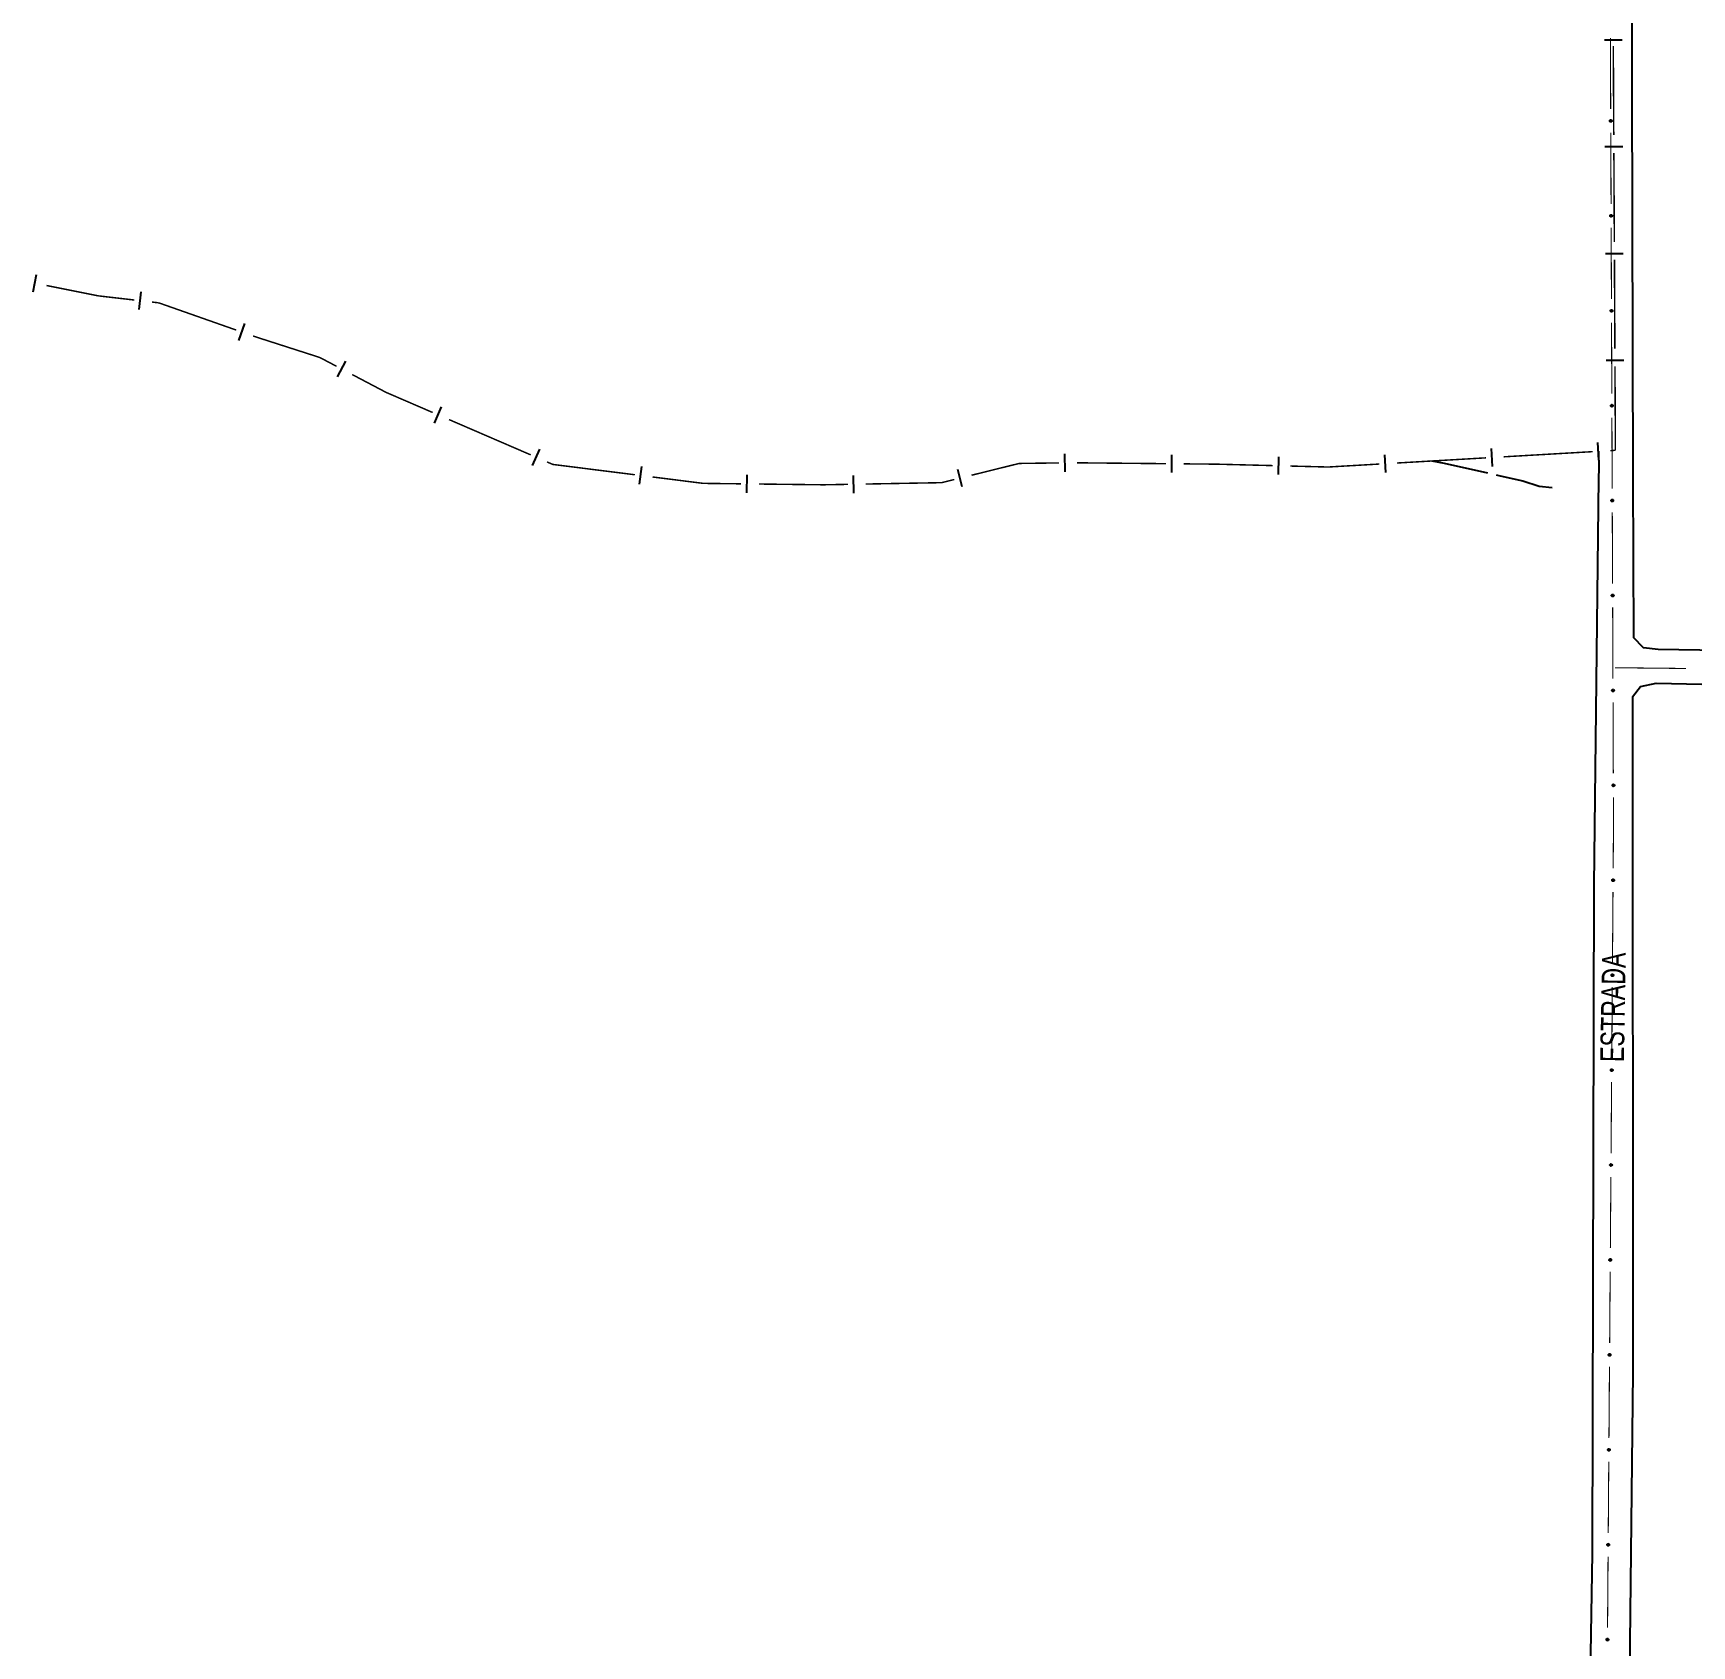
# Model space of a CAD drawing. Extents: x 210853 to 212686, y 4878863 to 4882037.
# Drawn here: x 211741.8 to 212021.4, y 4880595.8 to 4880867.6 of the extents above; entities that cross this region are included whole.
import ezdxf

# ---------------------------------------------------------------- set-up
doc = ezdxf.new("R2010")
doc.units = 0
doc.header["$LTSCALE"] = 1.5
doc.header["$MEASUREMENT"] = 0
doc.linetypes.add('TRACO_13', pattern=[8, 5, -1, 1, -1])
for name, color, linetype in [('HD-CURSO-INTER', 170, 'CONTINUOUS'), ('LM-LIM-SETORES-BAIRROS', 250, 'CONTINUOUS'), ('SV-EIXO-ROD-ESTR', 7, 'CONTINUOUS'), ('SV-EIXO-RUA-PAV', 20, 'CONTINUOUS'), ('SV-EST-MUNIC-PAV', 20, 'CONTINUOUS'), ('SV-RUA-PAVIM', 7, 'CONTINUOUS'), ('SV-TXT-MUNIC-PAV', 7, 'CONTINUOUS')]:
    doc.layers.add(name, color=color, linetype=linetype)
doc.styles.add('ARIAL', font='ARIAL.SHX')

msp = doc.modelspace()

# ---------------------------------------------------------------- linework, layer by layer
at = {"layer": 'HD-CURSO-INTER', "linetype": 'TRACO_13'}
msp.add_polyline3d([(211977.551317, 4880795.524563, 9.27), (211979.6, 4880795.16, 9.27), (211989.07, 4880793.03, 9.29), (211992.86, 4880792.18, 9.29), (211995.65, 4880791.3, 9.29), (211997.82, 4880791.04, 9.29)], dxfattribs=at)
at = {"layer": 'LM-LIM-SETORES-BAIRROS'}
for points in [[(212009.628694, 4880866.468858), (212006.628746, 4880866.451215)], [(212009.725698, 4880848.468132), (212006.725739, 4880848.452466)], [(212009.819691, 4880830.468377), (212006.819732, 4880830.452711)], [(211741.794183, 4880824.024146), (211742.382531, 4880826.965888)], [(211759.65805, 4880821.05402), (211760.001923, 4880824.034246)], [(211776.471471, 4880815.843411), (211777.466341, 4880818.673646)], [(211793.106193, 4880809.6958), (211794.503433, 4880812.350555)], [(212009.913685, 4880812.468622), (212006.913726, 4880812.452957)], [(211809.454606, 4880801.923817), (211810.644465, 4880804.677766)], [(212005.723771, 4880795.658417), (212005.549811, 4880798.653369)], [(211825.978299, 4880794.78466), (211827.168159, 4880797.538609)], [(211915.741279, 4880793.712929), (211915.70074, 4880796.712655)], [(211933.70539, 4880793.562677), (211933.734802, 4880796.562532)], [(211951.678004, 4880793.222598), (211951.754657, 4880796.221619)], [(211969.784347, 4880793.570895), (211969.610386, 4880796.565847)], [(211987.754059, 4880794.614656), (211987.580099, 4880797.609608)], [(211844.017192, 4880791.591116), (211844.391826, 4880794.567632)], [(211862.103015, 4880790.164573), (211862.138517, 4880793.164363)], [(211880.146134, 4880790.104449), (211880.091925, 4880793.103959)], [(211898.383244, 4880791.186211), (211897.661925, 4880794.098203)]]:
    msp.add_lwpolyline(points, dxfattribs=at)
at = {"layer": 'LM-LIM-SETORES-BAIRROS', "const_width": 0.25}
for points in [[(212008.155525, 4880861.902293), (212008.134601, 4880865.460054)], [(212008.157834, 4880861.460121), (212008.155525, 4880861.902293)], [(212008.215275, 4880850.460271), (212008.157834, 4880861.460121)], [(212008.309268, 4880832.460517), (212008.23094, 4880847.460312)], [(212008.403262, 4880814.460762), (212008.324934, 4880829.460558)], [(211744.049518, 4880825.102784), (211751.894164, 4880823.533855)], [(211751.894164, 4880823.533855), (211752.769299, 4880823.358828)], [(211752.769299, 4880823.358828), (211758.836577, 4880822.658757)], [(211761.816804, 4880822.314885), (211762.810213, 4880822.20026)], [(211762.810213, 4880822.20026), (211762.959549, 4880822.18303)], [(211762.959549, 4880822.18303), (211776.025494, 4880817.590152)], [(211778.85573, 4880816.595281), (211779.126772, 4880816.500006)], [(211779.126772, 4880816.500006), (211789.325568, 4880813.221821)], [(211789.325568, 4880813.221821), (211790.100887, 4880812.972612)], [(211790.100887, 4880812.972612), (211792.919895, 4880811.488924)], [(211795.57465, 4880810.091684), (211800.884159, 4880807.297206)], [(212008.49276, 4880797.321778), (212008.418927, 4880811.460803)], [(211800.884159, 4880807.297206), (211801.270969, 4880807.093622)], [(211801.270969, 4880807.093622), (211809.131553, 4880803.697411)], [(211811.885501, 4880802.507552), (211825.655246, 4880796.558254)], [(211828.409195, 4880795.368395), (211829.327178, 4880794.971775)], [(211899.963913, 4880793.123086), (211907.729225, 4880795.046605)], [(211907.729225, 4880795.046605), (211907.977672, 4880795.108146)], [(211907.977672, 4880795.108146), (211914.721101, 4880795.199279)], [(211917.720865, 4880795.219466), (211932.720144, 4880795.072408)], [(211935.72, 4880795.042997), (211940.719759, 4880794.993977)], [(211940.719759, 4880794.993977), (211941.302794, 4880794.988271)], [(211941.302794, 4880794.988271), (211950.716657, 4880794.747659)], [(211960.063159, 4880794.508773), (211968.699049, 4880795.010384)], [(211971.694001, 4880795.184344), (211986.668762, 4880796.054145)], [(211989.663714, 4880796.228105), (212004.638474, 4880797.097906)], [(212007.633426, 4880797.271866), (212008.49276, 4880797.321778)], [(211829.327178, 4880794.971775), (211829.39214, 4880794.943708)], [(211829.39214, 4880794.943708), (211843.212337, 4880793.204252)], [(211846.188853, 4880792.829617), (211854.12623, 4880791.830593)], [(211894.911347, 4880791.871533), (211897.051921, 4880792.401767)], [(211953.715678, 4880794.671007), (211959.713719, 4880794.517701)], [(211959.713719, 4880794.517701), (211960.063159, 4880794.508773)], [(211854.12623, 4880791.830593), (211854.753376, 4880791.751659)], [(211854.753376, 4880791.751659), (211861.120836, 4880791.676302)], [(211864.120626, 4880791.6408), (211874.119926, 4880791.522461)], [(211874.119926, 4880791.522461), (211875.012173, 4880791.51191)], [(211875.012173, 4880791.51191), (211879.119193, 4880791.586134)], [(211882.118703, 4880791.640343), (211894.116744, 4880791.857178)], [(211894.116744, 4880791.857178), (211894.911347, 4880791.871533)]]:
    msp.add_lwpolyline(points, dxfattribs=at)
at = {"layer": 'SV-EIXO-ROD-ESTR', "const_width": 0.18}
for points in [[(212007.648576, 4880866.848134), (212007.695866, 4880854.848227)], [(212007.711629, 4880850.848258), (212007.75892, 4880838.848351)], [(212007.774683, 4880834.848382), (212007.821973, 4880822.848475)], [(212007.837737, 4880818.848506), (212007.885027, 4880806.8486)], [(212007.90079, 4880802.848631), (212007.948081, 4880790.848724)], [(212007.963844, 4880786.848755), (212008.011134, 4880774.848848)], [(212008.026898, 4880770.848879), (212008.074188, 4880758.848972)], [(212008.089951, 4880754.849003), (212008.137242, 4880742.849097)], [(212008.153005, 4880738.849128), (212008.168769, 4880734.849159)], [(212008.170543, 4880734.398918), (212008.114545, 4880726.84937)], [(212008.168769, 4880734.849159), (212008.170543, 4880734.398918)], [(212008.084876, 4880722.84948), (212007.99587, 4880710.84981)], [(212007.966201, 4880706.84992), (212007.877195, 4880694.85025)], [(212007.847526, 4880690.85036), (212007.75852, 4880678.85069)], [(212007.728851, 4880674.8508), (212007.639845, 4880662.85113)], [(212007.610176, 4880658.85124), (212007.521169, 4880646.85157)], [(212007.491501, 4880642.85168), (212007.402494, 4880630.852011)], [(212007.372826, 4880626.852121), (212007.283819, 4880614.852451)], [(212007.254151, 4880610.852561), (212007.165144, 4880598.852891)]]:
    msp.add_lwpolyline(points, dxfattribs=at)
at = {"layer": 'SV-EIXO-ROD-ESTR'}
for points in [[(212007.813261, 4880852.992356), (212007.848465, 4880852.958404), (212007.871779, 4880852.922026), (212007.88249, 4880852.886088), (212007.883675, 4880852.851862), (212007.880944, 4880852.816711), (212007.870371, 4880852.781879), (212007.850073, 4880852.745819), (212007.816263, 4880852.710265), (212007.777427, 4880852.688832), (212007.742755, 4880852.676445), (212007.707138, 4880852.673155), (212007.673035, 4880852.676381), (212007.637217, 4880852.688559), (212007.600874, 4880852.709486), (212007.565946, 4880852.744349), (212007.543335, 4880852.78017), (212007.533887, 4880852.815203), (212007.530806, 4880852.851031), (212007.534025, 4880852.886884), (212007.5446, 4880852.921016), (212007.565736, 4880852.95757), (212007.600602, 4880852.991587), (212007.636072, 4880853.014547), (212007.670963, 4880853.024485), (212007.706305, 4880853.026724), (212007.741594, 4880853.024413), (212007.777051, 4880853.015243), (212007.813261, 4880852.992356)], [(212007.876315, 4880836.99248), (212007.911519, 4880836.958528), (212007.934832, 4880836.92215), (212007.945544, 4880836.886212), (212007.946729, 4880836.851986), (212007.943997, 4880836.816835), (212007.933425, 4880836.782003), (212007.913127, 4880836.745943), (212007.879316, 4880836.710389), (212007.840481, 4880836.688956), (212007.805809, 4880836.67657), (212007.770192, 4880836.673279), (212007.736089, 4880836.676505), (212007.700271, 4880836.688684), (212007.663928, 4880836.709611), (212007.629, 4880836.744473), (212007.606389, 4880836.780294), (212007.596941, 4880836.815327), (212007.593859, 4880836.851156), (212007.597078, 4880836.887009), (212007.607654, 4880836.921141), (212007.62879, 4880836.957694), (212007.663656, 4880836.991712), (212007.699126, 4880837.014672), (212007.734017, 4880837.024609), (212007.769358, 4880837.026849), (212007.804648, 4880837.024538), (212007.840104, 4880837.015367), (212007.876315, 4880836.99248)], [(212007.939368, 4880820.992604), (212007.974572, 4880820.958653), (212007.997886, 4880820.922274), (212008.008598, 4880820.886336), (212008.009783, 4880820.85211), (212008.007051, 4880820.816959), (212007.996478, 4880820.782127), (212007.97618, 4880820.746067), (212007.94237, 4880820.710514), (212007.903534, 4880820.68908), (212007.868863, 4880820.676694), (212007.833246, 4880820.673403), (212007.799143, 4880820.676629), (212007.763324, 4880820.688808), (212007.726982, 4880820.709735), (212007.692054, 4880820.744598), (212007.669443, 4880820.780419), (212007.659994, 4880820.815452), (212007.656913, 4880820.85128), (212007.660132, 4880820.887133), (212007.670707, 4880820.921265), (212007.691844, 4880820.957818), (212007.72671, 4880820.991836), (212007.76218, 4880821.014796), (212007.797071, 4880821.024734), (212007.832412, 4880821.026973), (212007.867702, 4880821.024662), (212007.903158, 4880821.015492), (212007.939368, 4880820.992604)], [(212008.002422, 4880804.992728), (212008.037626, 4880804.958777), (212008.06094, 4880804.922398), (212008.071651, 4880804.88646), (212008.072836, 4880804.852235), (212008.070105, 4880804.817084), (212008.059532, 4880804.782252), (212008.039234, 4880804.746191), (212008.005424, 4880804.710638), (212007.966588, 4880804.689205), (212007.931917, 4880804.676818), (212007.896299, 4880804.673528), (212007.862196, 4880804.676753), (212007.826378, 4880804.688932), (212007.790035, 4880804.709859), (212007.755108, 4880804.744722), (212007.732496, 4880804.780543), (212007.723048, 4880804.815576), (212007.719967, 4880804.851404), (212007.723186, 4880804.887257), (212007.733761, 4880804.921389), (212007.754897, 4880804.957943), (212007.789763, 4880804.99196), (212007.825233, 4880805.01492), (212007.860124, 4880805.024858), (212007.895466, 4880805.027097), (212007.930755, 4880805.024786), (212007.966212, 4880805.015616), (212008.002422, 4880804.992728)], [(212008.065476, 4880788.992853), (212008.10068, 4880788.958901), (212008.123993, 4880788.922523), (212008.134705, 4880788.886585), (212008.13589, 4880788.852359), (212008.133159, 4880788.817208), (212008.122586, 4880788.782376), (212008.102288, 4880788.746316), (212008.068478, 4880788.710762), (212008.029642, 4880788.689329), (212007.99497, 4880788.676942), (212007.959353, 4880788.673652), (212007.92525, 4880788.676877), (212007.889432, 4880788.689056), (212007.853089, 4880788.709983), (212007.818161, 4880788.744846), (212007.79555, 4880788.780667), (212007.786102, 4880788.8157), (212007.783021, 4880788.851528), (212007.786239, 4880788.887381), (212007.796815, 4880788.921513), (212007.817951, 4880788.958067), (212007.852817, 4880788.992084), (212007.888287, 4880789.015044), (212007.923178, 4880789.024982), (212007.95852, 4880789.027221), (212007.993809, 4880789.02491), (212008.029265, 4880789.01574), (212008.065476, 4880788.992853)], [(212008.12853, 4880772.992977), (212008.163734, 4880772.959025), (212008.187047, 4880772.922647), (212008.197759, 4880772.886709), (212008.198944, 4880772.852483), (212008.196212, 4880772.817332), (212008.185639, 4880772.7825), (212008.165341, 4880772.74644), (212008.131531, 4880772.710886), (212008.092695, 4880772.689453), (212008.058024, 4880772.677066), (212008.022407, 4880772.673776), (212007.988304, 4880772.677002), (212007.952485, 4880772.689181), (212007.916143, 4880772.710108), (212007.881215, 4880772.74497), (212007.858604, 4880772.780791), (212007.849155, 4880772.815824), (212007.846074, 4880772.851653), (212007.849293, 4880772.887506), (212007.859869, 4880772.921637), (212007.881005, 4880772.958191), (212007.915871, 4880772.992209), (212007.951341, 4880773.015169), (212007.986232, 4880773.025106), (212008.021573, 4880773.027346), (212008.056863, 4880773.025035), (212008.092319, 4880773.015864), (212008.12853, 4880772.992977)], [(212008.191583, 4880756.993101), (212008.226787, 4880756.95915), (212008.250101, 4880756.922771), (212008.260813, 4880756.886833), (212008.261997, 4880756.852607), (212008.259266, 4880756.817456), (212008.248693, 4880756.782624), (212008.228395, 4880756.746564), (212008.194585, 4880756.711011), (212008.155749, 4880756.689577), (212008.121078, 4880756.677191), (212008.08546, 4880756.6739), (212008.051357, 4880756.677126), (212008.015539, 4880756.689305), (212007.979196, 4880756.710232), (212007.944269, 4880756.745094), (212007.921657, 4880756.780916), (212007.912209, 4880756.815949), (212007.909128, 4880756.851777), (212007.912347, 4880756.88763), (212007.922922, 4880756.921762), (212007.944058, 4880756.958315), (212007.978925, 4880756.992333), (212008.014394, 4880757.015293), (212008.049285, 4880757.025231), (212008.084627, 4880757.02747), (212008.119916, 4880757.025159), (212008.155373, 4880757.015989), (212008.191583, 4880756.993101)], [(212008.254637, 4880740.993225), (212008.289841, 4880740.959274), (212008.313155, 4880740.922895), (212008.323866, 4880740.886957), (212008.325051, 4880740.852732), (212008.32232, 4880740.817581), (212008.311747, 4880740.782749), (212008.291449, 4880740.746688), (212008.257639, 4880740.711135), (212008.218803, 4880740.689702), (212008.184131, 4880740.677315), (212008.148514, 4880740.674025), (212008.114411, 4880740.67725), (212008.078593, 4880740.689429), (212008.04225, 4880740.710356), (212008.007322, 4880740.745219), (212007.984711, 4880740.78104), (212007.975263, 4880740.816073), (212007.972182, 4880740.851901), (212007.9754, 4880740.887754), (212007.985976, 4880740.921886), (212008.007112, 4880740.95844), (212008.041978, 4880740.992457), (212008.077448, 4880741.015417), (212008.112339, 4880741.025355), (212008.147681, 4880741.027594), (212008.18297, 4880741.025283), (212008.218426, 4880741.016113), (212008.254637, 4880740.993225)], [(212008.210854, 4880724.992285), (212008.24567, 4880724.957936), (212008.268569, 4880724.921295), (212008.278872, 4880724.885237), (212008.279668, 4880724.851001), (212008.276537, 4880724.815883), (212008.265569, 4880724.781173), (212008.244863, 4880724.745346), (212008.210651, 4880724.710179), (212008.171575, 4880724.689188), (212008.136765, 4880724.677196), (212008.101112, 4880724.67431), (212008.067048, 4880724.677923), (212008.03137, 4880724.690508), (212007.995268, 4880724.711846), (212007.960738, 4880724.747103), (212007.938535, 4880724.783179), (212007.929486, 4880724.818317), (212007.926812, 4880724.854178), (212007.930437, 4880724.889992), (212007.9414, 4880724.924002), (212007.96295, 4880724.960313), (212007.9982, 4880724.993932), (212008.033928, 4880725.016488), (212008.06893, 4880725.026029), (212008.104295, 4880725.027866), (212008.139556, 4880725.025155), (212008.174906, 4880725.015582), (212008.210854, 4880724.992285)], [(212008.092179, 4880708.992725), (212008.126995, 4880708.958376), (212008.149894, 4880708.921735), (212008.160197, 4880708.885678), (212008.160993, 4880708.851441), (212008.157862, 4880708.816323), (212008.146894, 4880708.781613), (212008.126188, 4880708.745786), (212008.091976, 4880708.710619), (212008.052899, 4880708.689628), (212008.01809, 4880708.677636), (212007.982437, 4880708.67475), (212007.948373, 4880708.678363), (212007.912695, 4880708.690948), (212007.876593, 4880708.712286), (212007.842063, 4880708.747543), (212007.81986, 4880708.783619), (212007.810811, 4880708.818757), (212007.808136, 4880708.854618), (212007.811762, 4880708.890432), (212007.822725, 4880708.924442), (212007.844275, 4880708.960753), (212007.879525, 4880708.994372), (212007.915253, 4880709.016928), (212007.950255, 4880709.026469), (212007.98562, 4880709.028306), (212008.020881, 4880709.025595), (212008.05623, 4880709.016022), (212008.092179, 4880708.992725)], [(212007.973504, 4880692.993165), (212008.00832, 4880692.958816), (212008.031219, 4880692.922175), (212008.041521, 4880692.886118), (212008.042318, 4880692.851881), (212008.039187, 4880692.816763), (212008.028219, 4880692.782054), (212008.007513, 4880692.746226), (212007.973301, 4880692.711059), (212007.934224, 4880692.690068), (212007.899414, 4880692.678076), (212007.863762, 4880692.67519), (212007.829698, 4880692.678803), (212007.79402, 4880692.691388), (212007.757918, 4880692.712727), (212007.723388, 4880692.747984), (212007.701185, 4880692.784059), (212007.692135, 4880692.819197), (212007.689461, 4880692.855058), (212007.693087, 4880692.890872), (212007.70405, 4880692.924882), (212007.7256, 4880692.961193), (212007.76085, 4880692.994813), (212007.796578, 4880693.017368), (212007.83158, 4880693.026909), (212007.866945, 4880693.028747), (212007.902205, 4880693.026035), (212007.937555, 4880693.016462), (212007.973504, 4880692.993165)], [(212007.854828, 4880676.993605), (212007.889645, 4880676.959256), (212007.912544, 4880676.922615), (212007.922846, 4880676.886558), (212007.923642, 4880676.852321), (212007.920512, 4880676.817203), (212007.909544, 4880676.782494), (212007.888838, 4880676.746666), (212007.854626, 4880676.711499), (212007.815549, 4880676.690508), (212007.780739, 4880676.678516), (212007.745087, 4880676.675631), (212007.711023, 4880676.679243), (212007.675345, 4880676.691828), (212007.639242, 4880676.713167), (212007.604713, 4880676.748424), (212007.58251, 4880676.784499), (212007.57346, 4880676.819637), (212007.570786, 4880676.855498), (212007.574412, 4880676.891312), (212007.585375, 4880676.925322), (212007.606925, 4880676.961633), (212007.642175, 4880676.995253), (212007.677903, 4880677.017808), (212007.712905, 4880677.027349), (212007.748269, 4880677.029187), (212007.78353, 4880677.026475), (212007.81888, 4880677.016903), (212007.854828, 4880676.993605)], [(212007.736153, 4880660.994045), (212007.77097, 4880660.959696), (212007.793868, 4880660.923055), (212007.804171, 4880660.886998), (212007.804967, 4880660.852761), (212007.801837, 4880660.817643), (212007.790869, 4880660.782934), (212007.770163, 4880660.747106), (212007.735951, 4880660.711939), (212007.696874, 4880660.690948), (212007.662064, 4880660.678956), (212007.626412, 4880660.676071), (212007.592348, 4880660.679683), (212007.55667, 4880660.692268), (212007.520567, 4880660.713607), (212007.486038, 4880660.748864), (212007.463835, 4880660.784939), (212007.454785, 4880660.820078), (212007.452111, 4880660.855938), (212007.455737, 4880660.891752), (212007.4667, 4880660.925762), (212007.488249, 4880660.962073), (212007.5235, 4880660.995693), (212007.559228, 4880661.018248), (212007.59423, 4880661.027789), (212007.629594, 4880661.029627), (212007.664855, 4880661.026915), (212007.700205, 4880661.017343), (212007.736153, 4880660.994045)], [(212007.617478, 4880644.994486), (212007.652294, 4880644.960136), (212007.675193, 4880644.923495), (212007.685496, 4880644.887438), (212007.686292, 4880644.853201), (212007.683162, 4880644.818083), (212007.672194, 4880644.783374), (212007.651488, 4880644.747546), (212007.617276, 4880644.712379), (212007.578199, 4880644.691389), (212007.543389, 4880644.679396), (212007.507737, 4880644.676511), (212007.473673, 4880644.680124), (212007.437995, 4880644.692708), (212007.401892, 4880644.714047), (212007.367363, 4880644.749304), (212007.34516, 4880644.78538), (212007.33611, 4880644.820518), (212007.333436, 4880644.856379), (212007.337062, 4880644.892193), (212007.348024, 4880644.926202), (212007.369574, 4880644.962513), (212007.404825, 4880644.996133), (212007.440553, 4880645.018688), (212007.475555, 4880645.028229), (212007.510919, 4880645.030067), (212007.54618, 4880645.027355), (212007.58153, 4880645.017783), (212007.617478, 4880644.994486)], [(212007.498803, 4880628.994926), (212007.533619, 4880628.960576), (212007.556518, 4880628.923936), (212007.566821, 4880628.887878), (212007.567617, 4880628.853641), (212007.564487, 4880628.818524), (212007.553519, 4880628.783814), (212007.532813, 4880628.747987), (212007.498601, 4880628.712819), (212007.459524, 4880628.691829), (212007.424714, 4880628.679837), (212007.389062, 4880628.676951), (212007.354998, 4880628.680564), (212007.31932, 4880628.693149), (212007.283217, 4880628.714487), (212007.248688, 4880628.749744), (212007.226485, 4880628.78582), (212007.217435, 4880628.820958), (212007.214761, 4880628.856819), (212007.218387, 4880628.892633), (212007.229349, 4880628.926642), (212007.250899, 4880628.962954), (212007.28615, 4880628.996573), (212007.321878, 4880629.019129), (212007.35688, 4880629.028669), (212007.392244, 4880629.030507), (212007.427505, 4880629.027795), (212007.462855, 4880629.018223), (212007.498803, 4880628.994926)], [(212007.380128, 4880612.995366), (212007.414944, 4880612.961017), (212007.437843, 4880612.924376), (212007.448146, 4880612.888318), (212007.448942, 4880612.854081), (212007.445812, 4880612.818964), (212007.434844, 4880612.784254), (212007.414137, 4880612.748427), (212007.379926, 4880612.71326), (212007.340849, 4880612.692269), (212007.306039, 4880612.680277), (212007.270387, 4880612.677391), (212007.236322, 4880612.681004), (212007.200645, 4880612.693589), (212007.164542, 4880612.714927), (212007.130013, 4880612.750184), (212007.10781, 4880612.78626), (212007.09876, 4880612.821398), (212007.096086, 4880612.857259), (212007.099712, 4880612.893073), (212007.110674, 4880612.927082), (212007.132224, 4880612.963394), (212007.167475, 4880612.997013), (212007.203203, 4880613.019569), (212007.238205, 4880613.029109), (212007.273569, 4880613.030947), (212007.30883, 4880613.028236), (212007.34418, 4880613.018663), (212007.380128, 4880612.995366)], [(212007.261453, 4880596.995806), (212007.296269, 4880596.961457), (212007.319168, 4880596.924816), (212007.329471, 4880596.888758), (212007.330267, 4880596.854522), (212007.327136, 4880596.819404), (212007.316169, 4880596.784694), (212007.295462, 4880596.748867), (212007.261251, 4880596.7137), (212007.222174, 4880596.692709), (212007.187364, 4880596.680717), (212007.151712, 4880596.677831), (212007.117647, 4880596.681444), (212007.08197, 4880596.694029), (212007.045867, 4880596.715367), (212007.011338, 4880596.750624), (212006.989135, 4880596.7867), (212006.980085, 4880596.821838), (212006.977411, 4880596.857699), (212006.981037, 4880596.893513), (212006.991999, 4880596.927523), (212007.013549, 4880596.963834), (212007.048799, 4880596.997453), (212007.084528, 4880597.020009), (212007.119529, 4880597.029549), (212007.154894, 4880597.031387), (212007.190155, 4880597.028676), (212007.225505, 4880597.019103), (212007.261453, 4880596.995806)]]:
    msp.add_lwpolyline(points, close=True, dxfattribs=at)
for points in [[(212007.534025, 4880852.886884), (212007.543335, 4880852.78017)], [(212007.539965, 4880852.899613), (212007.554126, 4880852.768674)], [(212007.5446, 4880852.921016), (212007.565946, 4880852.744349)], [(212007.557569, 4880852.933796), (212007.582915, 4880852.734674)], [(212007.565736, 4880852.95757), (212007.600874, 4880852.709486)], [(212007.584714, 4880852.970745), (212007.618522, 4880852.702065)], [(212007.600602, 4880852.991587), (212007.637217, 4880852.688559)], [(212007.617344, 4880853.000893), (212007.654058, 4880852.687195)], [(212007.636072, 4880853.014547), (212007.673035, 4880852.676381)], [(212007.652762, 4880853.016043), (212007.689573, 4880852.677784)], [(212007.670963, 4880853.024485), (212007.707138, 4880852.673155)], [(212007.688213, 4880853.023005), (212007.722327, 4880852.676548)], [(212007.706305, 4880853.026724), (212007.742755, 4880852.676445)], [(212007.72506, 4880853.021786), (212007.761855, 4880852.68762)], [(212007.741594, 4880853.024413), (212007.777427, 4880852.688832)], [(212007.7592, 4880853.015098), (212007.797267, 4880852.704134)], [(212007.777051, 4880853.015243), (212007.816263, 4880852.710265)], [(212007.793361, 4880853.002951), (212007.831273, 4880852.731559)], [(212007.813261, 4880852.992356), (212007.850073, 4880852.745819)], [(212007.831685, 4880852.973083), (212007.859772, 4880852.771243)], [(212007.848465, 4880852.958404), (212007.870371, 4880852.781879)], [(212007.861845, 4880852.937724), (212007.874636, 4880852.808144)], [(212007.871779, 4880852.922026), (212007.880944, 4880852.816711)], [(212007.597078, 4880836.887009), (212007.606389, 4880836.780294)], [(212007.603019, 4880836.899737), (212007.61718, 4880836.768798)], [(212007.607654, 4880836.921141), (212007.629, 4880836.744473)], [(212007.620623, 4880836.93392), (212007.645969, 4880836.734798)], [(212007.62879, 4880836.957694), (212007.663928, 4880836.709611)], [(212007.647768, 4880836.970869), (212007.681576, 4880836.702189)], [(212007.663656, 4880836.991712), (212007.700271, 4880836.688684)], [(212007.680398, 4880837.001018), (212007.717112, 4880836.68732)], [(212007.699126, 4880837.014672), (212007.736089, 4880836.676505)], [(212007.715816, 4880837.016167), (212007.752627, 4880836.677908)], [(212007.734017, 4880837.024609), (212007.770192, 4880836.673279)], [(212007.751266, 4880837.023129), (212007.785381, 4880836.676672)], [(212007.769358, 4880837.026849), (212007.805809, 4880836.67657)], [(212007.788114, 4880837.02191), (212007.824908, 4880836.687744)], [(212007.804648, 4880837.024538), (212007.840481, 4880836.688956)], [(212007.822253, 4880837.015222), (212007.860321, 4880836.704258)], [(212007.840104, 4880837.015367), (212007.879316, 4880836.710389)], [(212007.856415, 4880837.003076), (212007.894326, 4880836.731683)], [(212007.876315, 4880836.99248), (212007.913127, 4880836.745943)], [(212007.894739, 4880836.973207), (212007.922825, 4880836.771367)], [(212007.911519, 4880836.958528), (212007.933425, 4880836.782003)], [(212007.924898, 4880836.937848), (212007.93769, 4880836.808268)], [(212007.934832, 4880836.92215), (212007.943997, 4880836.816835)], [(212007.660132, 4880820.887133), (212007.669443, 4880820.780419)], [(212007.666072, 4880820.899861), (212007.680234, 4880820.768922)], [(212007.670707, 4880820.921265), (212007.692054, 4880820.744598)], [(212007.683677, 4880820.934044), (212007.709023, 4880820.734922)], [(212007.691844, 4880820.957818), (212007.726982, 4880820.709735)], [(212007.710822, 4880820.970993), (212007.744629, 4880820.702314)], [(212007.72671, 4880820.991836), (212007.763324, 4880820.688808)], [(212007.743452, 4880821.001142), (212007.780166, 4880820.687444)], [(212007.76218, 4880821.014796), (212007.799143, 4880820.676629)], [(212007.77887, 4880821.016291), (212007.815681, 4880820.678032)], [(212007.797071, 4880821.024734), (212007.833246, 4880820.673403)], [(212007.81432, 4880821.023254), (212007.848434, 4880820.676797)], [(212007.832412, 4880821.026973), (212007.868863, 4880820.676694)], [(212007.851167, 4880821.022034), (212007.887962, 4880820.687869)], [(212007.867702, 4880821.024662), (212007.903534, 4880820.68908)], [(212007.885307, 4880821.015346), (212007.923375, 4880820.704383)], [(212007.903158, 4880821.015492), (212007.94237, 4880820.710514)], [(212007.919468, 4880821.0032), (212007.95738, 4880820.731807)], [(212007.939368, 4880820.992604), (212007.97618, 4880820.746067)], [(212007.957793, 4880820.973331), (212007.985879, 4880820.771491)], [(212007.974572, 4880820.958653), (212007.996478, 4880820.782127)], [(212007.987952, 4880820.937972), (212008.000743, 4880820.808392)], [(212007.997886, 4880820.922274), (212008.007051, 4880820.816959)], [(212007.723186, 4880804.887257), (212007.732496, 4880804.780543)], [(212007.729126, 4880804.899986), (212007.743287, 4880804.769046)], [(212007.733761, 4880804.921389), (212007.755108, 4880804.744722)], [(212007.74673, 4880804.934168), (212007.772077, 4880804.735046)], [(212007.754897, 4880804.957943), (212007.790035, 4880804.709859)], [(212007.773875, 4880804.971118), (212007.807683, 4880804.702438)], [(212007.789763, 4880804.99196), (212007.826378, 4880804.688932)], [(212007.806505, 4880805.001266), (212007.843219, 4880804.687568)], [(212007.825233, 4880805.01492), (212007.862196, 4880804.676753)], [(212007.841923, 4880805.016415), (212007.878734, 4880804.678156)], [(212007.860124, 4880805.024858), (212007.896299, 4880804.673528)], [(212007.877374, 4880805.023378), (212007.911488, 4880804.676921)], [(212007.895466, 4880805.027097), (212007.931917, 4880804.676818)], [(212007.914221, 4880805.022159), (212007.951016, 4880804.687993)], [(212007.930755, 4880805.024786), (212007.966588, 4880804.689205)], [(212007.948361, 4880805.01547), (212007.986429, 4880804.704507)], [(212007.966212, 4880805.015616), (212008.005424, 4880804.710638)], [(212007.982522, 4880805.003324), (212008.020434, 4880804.731932)], [(212008.002422, 4880804.992728), (212008.039234, 4880804.746191)], [(212008.020847, 4880804.973456), (212008.048933, 4880804.771615)], [(212008.037626, 4880804.958777), (212008.059532, 4880804.782252)], [(212008.051006, 4880804.938097), (212008.063797, 4880804.808516)], [(212008.06094, 4880804.922398), (212008.070105, 4880804.817084)], [(212007.786239, 4880788.887381), (212007.79555, 4880788.780667)], [(212007.79218, 4880788.90011), (212007.806341, 4880788.769171)], [(212007.796815, 4880788.921513), (212007.818161, 4880788.744846)], [(212007.809784, 4880788.934293), (212007.83513, 4880788.735171)], [(212007.817951, 4880788.958067), (212007.853089, 4880788.709983)], [(212007.836929, 4880788.971242), (212007.870737, 4880788.702562)], [(212007.852817, 4880788.992084), (212007.889432, 4880788.689056)], [(212007.869559, 4880789.00139), (212007.906273, 4880788.687692)], [(212007.888287, 4880789.015044), (212007.92525, 4880788.676877)], [(212007.904977, 4880789.01654), (212007.941788, 4880788.678281)], [(212007.923178, 4880789.024982), (212007.959353, 4880788.673652)], [(212007.940428, 4880789.023502), (212007.974542, 4880788.677045)], [(212007.95852, 4880789.027221), (212007.99497, 4880788.676942)], [(212007.977275, 4880789.022283), (212008.014069, 4880788.688117)], [(212007.993809, 4880789.02491), (212008.029642, 4880788.689329)], [(212008.011414, 4880789.015595), (212008.049482, 4880788.704631)], [(212008.029265, 4880789.01574), (212008.068478, 4880788.710762)], [(212008.045576, 4880789.003448), (212008.083488, 4880788.732056)], [(212008.065476, 4880788.992853), (212008.102288, 4880788.746316)], [(212008.0839, 4880788.97358), (212008.111986, 4880788.77174)], [(212008.10068, 4880788.958901), (212008.122586, 4880788.782376)], [(212008.114059, 4880788.938221), (212008.126851, 4880788.808641)], [(212008.123993, 4880788.922523), (212008.133159, 4880788.817208)], [(212007.849293, 4880772.887506), (212007.858604, 4880772.780791)], [(212007.855233, 4880772.900234), (212007.869395, 4880772.769295)], [(212007.859869, 4880772.921637), (212007.881215, 4880772.74497)], [(212007.872838, 4880772.934417), (212007.898184, 4880772.735295)], [(212007.881005, 4880772.958191), (212007.916143, 4880772.710108)], [(212007.899983, 4880772.971366), (212007.93379, 4880772.702686)], [(212007.915871, 4880772.992209), (212007.952485, 4880772.689181)], [(212007.932613, 4880773.001515), (212007.969327, 4880772.687817)], [(212007.951341, 4880773.015169), (212007.988304, 4880772.677002)], [(212007.968031, 4880773.016664), (212008.004842, 4880772.678405)], [(212007.986232, 4880773.025106), (212008.022407, 4880772.673776)], [(212008.003481, 4880773.023626), (212008.037595, 4880772.677169)], [(212008.021573, 4880773.027346), (212008.058024, 4880772.677066)], [(212008.040328, 4880773.022407), (212008.077123, 4880772.688241)], [(212008.056863, 4880773.025035), (212008.092695, 4880772.689453)], [(212008.074468, 4880773.015719), (212008.112536, 4880772.704755)], [(212008.092319, 4880773.015864), (212008.131531, 4880772.710886)], [(212008.108629, 4880773.003573), (212008.146541, 4880772.73218)], [(212008.12853, 4880772.992977), (212008.165341, 4880772.74644)], [(212008.146954, 4880772.973704), (212008.17504, 4880772.771864)], [(212008.163734, 4880772.959025), (212008.185639, 4880772.7825)], [(212008.177113, 4880772.938345), (212008.189904, 4880772.808765)], [(212008.187047, 4880772.922647), (212008.196212, 4880772.817332)], [(212007.912347, 4880756.88763), (212007.921657, 4880756.780916)], [(212007.918287, 4880756.900358), (212007.932448, 4880756.769419)], [(212007.922922, 4880756.921762), (212007.944269, 4880756.745094)], [(212007.935891, 4880756.934541), (212007.961238, 4880756.735419)], [(212007.944058, 4880756.958315), (212007.979196, 4880756.710232)], [(212007.963036, 4880756.97149), (212007.996844, 4880756.702811)], [(212007.978925, 4880756.992333), (212008.015539, 4880756.689305)], [(212007.995666, 4880757.001639), (212008.03238, 4880756.687941)], [(212008.014394, 4880757.015293), (212008.051357, 4880756.677126)], [(212008.031085, 4880757.016788), (212008.067895, 4880756.678529)], [(212008.049285, 4880757.025231), (212008.08546, 4880756.6739)], [(212008.066535, 4880757.023751), (212008.100649, 4880756.677294)], [(212008.084627, 4880757.02747), (212008.121078, 4880756.677191)], [(212008.103382, 4880757.022531), (212008.140177, 4880756.688366)], [(212008.119916, 4880757.025159), (212008.155749, 4880756.689577)], [(212008.137522, 4880757.015843), (212008.17559, 4880756.70488)], [(212008.155373, 4880757.015989), (212008.194585, 4880756.711011)], [(212008.171683, 4880757.003697), (212008.209595, 4880756.732304)], [(212008.191583, 4880756.993101), (212008.228395, 4880756.746564)], [(212008.210008, 4880756.973828), (212008.238094, 4880756.771988)], [(212008.226787, 4880756.95915), (212008.248693, 4880756.782624)], [(212008.240167, 4880756.938469), (212008.252958, 4880756.808889)], [(212008.250101, 4880756.922771), (212008.259266, 4880756.817456)], [(212007.9754, 4880740.887754), (212007.984711, 4880740.78104)], [(212007.981341, 4880740.900483), (212007.995502, 4880740.769543)], [(212007.985976, 4880740.921886), (212008.007322, 4880740.745219)], [(212007.998945, 4880740.934665), (212008.024291, 4880740.735543)], [(212008.007112, 4880740.95844), (212008.04225, 4880740.710356)], [(212008.02609, 4880740.971615), (212008.059898, 4880740.702935)], [(212008.041978, 4880740.992457), (212008.078593, 4880740.689429)], [(212008.05872, 4880741.001763), (212008.095434, 4880740.688065)], [(212008.077448, 4880741.015417), (212008.114411, 4880740.67725)], [(212008.094138, 4880741.016912), (212008.130949, 4880740.678653)], [(212008.112339, 4880741.025355), (212008.148514, 4880740.674025)], [(212008.129589, 4880741.023875), (212008.163703, 4880740.677418)], [(212008.147681, 4880741.027594), (212008.184131, 4880740.677315)], [(212008.166436, 4880741.022655), (212008.203231, 4880740.68849)], [(212008.18297, 4880741.025283), (212008.218803, 4880740.689702)], [(212008.200575, 4880741.015967), (212008.238643, 4880740.705004)], [(212008.218426, 4880741.016113), (212008.257639, 4880740.711135)], [(212008.234737, 4880741.003821), (212008.272649, 4880740.732429)], [(212008.254637, 4880740.993225), (212008.291449, 4880740.746688)], [(212008.273061, 4880740.973952), (212008.301147, 4880740.772112)], [(212008.289841, 4880740.959274), (212008.311747, 4880740.782749)], [(212008.30322, 4880740.938593), (212008.316012, 4880740.809013)], [(212008.313155, 4880740.922895), (212008.32232, 4880740.817581)], [(212007.930437, 4880724.889992), (212007.938535, 4880724.783179)], [(212007.936522, 4880724.902652), (212007.949195, 4880724.771561)], [(212007.9414, 4880724.924002), (212007.960738, 4880724.747103)], [(212007.954513, 4880724.936633), (212007.977596, 4880724.737236)], [(212007.96295, 4880724.960313), (212007.995268, 4880724.711846)], [(212007.982076, 4880724.973272), (212008.01283, 4880724.704225)], [(212007.9982, 4880724.993932), (212008.03137, 4880724.690508)], [(212008.015047, 4880725.003047), (212008.048195, 4880724.688953)], [(212008.033928, 4880725.016488), (212008.067048, 4880724.677923)], [(212008.050634, 4880725.017793), (212008.083601, 4880724.679138)], [(212008.06893, 4880725.026029), (212008.101112, 4880724.67431)], [(212008.086162, 4880725.024353), (212008.116339, 4880724.677531)], [(212008.104295, 4880725.027866), (212008.136765, 4880724.677196)], [(212008.122993, 4880725.022715), (212008.15599, 4880724.688153)], [(212008.139556, 4880725.025155), (212008.171575, 4880724.689188)], [(212008.157054, 4880725.01564), (212008.191588, 4880724.704264)], [(212008.174906, 4880725.015582), (212008.210651, 4880724.710179)], [(212008.191075, 4880725.003106), (212008.225902, 4880724.7313)], [(212008.210854, 4880724.992285), (212008.244863, 4880724.745346)], [(212008.229058, 4880724.972804), (212008.25485, 4880724.770658)], [(212008.24567, 4880724.957936), (212008.265569, 4880724.781173)], [(212008.258814, 4880724.937105), (212008.270132, 4880724.807388)], [(212008.268569, 4880724.921295), (212008.276537, 4880724.815883)], [(212007.811762, 4880708.890432), (212007.81986, 4880708.783619)], [(212007.817847, 4880708.903092), (212007.83052, 4880708.772001)], [(212007.822725, 4880708.924442), (212007.842063, 4880708.747543)], [(212007.835838, 4880708.937073), (212007.858921, 4880708.737676)], [(212007.844275, 4880708.960753), (212007.876593, 4880708.712286)], [(212007.863401, 4880708.973712), (212007.894155, 4880708.704665)], [(212007.879525, 4880708.994372), (212007.912695, 4880708.690948)], [(212007.896371, 4880709.003487), (212007.92952, 4880708.689393)], [(212007.915253, 4880709.016928), (212007.948373, 4880708.678363)], [(212007.931959, 4880709.018234), (212007.964926, 4880708.679578)], [(212007.950255, 4880709.026469), (212007.982437, 4880708.67475)], [(212007.967487, 4880709.024793), (212007.997663, 4880708.677971)], [(212007.98562, 4880709.028306), (212008.01809, 4880708.677636)], [(212008.004318, 4880709.023155), (212008.037315, 4880708.688593)], [(212008.020881, 4880709.025595), (212008.052899, 4880708.689628)], [(212008.038379, 4880709.01608), (212008.072913, 4880708.704704)], [(212008.05623, 4880709.016022), (212008.091976, 4880708.710619)], [(212008.0724, 4880709.003546), (212008.107227, 4880708.731741)], [(212008.092179, 4880708.992725), (212008.126188, 4880708.745786)], [(212008.110383, 4880708.973244), (212008.136175, 4880708.771098)], [(212008.126995, 4880708.958376), (212008.146894, 4880708.781613)], [(212008.140139, 4880708.937545), (212008.151457, 4880708.807828)], [(212008.149894, 4880708.921735), (212008.157862, 4880708.816323)], [(212007.693087, 4880692.890872), (212007.701185, 4880692.784059)], [(212007.699172, 4880692.903533), (212007.711845, 4880692.772441)], [(212007.70405, 4880692.924882), (212007.723388, 4880692.747984)], [(212007.717163, 4880692.937513), (212007.740246, 4880692.738116)], [(212007.7256, 4880692.961193), (212007.757918, 4880692.712727)], [(212007.744726, 4880692.974152), (212007.77548, 4880692.705105)], [(212007.76085, 4880692.994813), (212007.79402, 4880692.691388)], [(212007.777696, 4880693.003928), (212007.810845, 4880692.689833)], [(212007.796578, 4880693.017368), (212007.829698, 4880692.678803)], [(212007.813284, 4880693.018674), (212007.846251, 4880692.680018)], [(212007.83158, 4880693.026909), (212007.863762, 4880692.67519)], [(212007.848811, 4880693.025233), (212007.878988, 4880692.678411)], [(212007.866945, 4880693.028747), (212007.899414, 4880692.678076)], [(212007.885642, 4880693.023595), (212007.918639, 4880692.689033)], [(212007.902205, 4880693.026035), (212007.934224, 4880692.690068)], [(212007.919704, 4880693.01652), (212007.954237, 4880692.705144)], [(212007.937555, 4880693.016462), (212007.973301, 4880692.711059)], [(212007.953725, 4880693.003986), (212007.988552, 4880692.732181)], [(212007.973504, 4880692.993165), (212008.007513, 4880692.746226)], [(212007.991708, 4880692.973684), (212008.0175, 4880692.771538)], [(212008.00832, 4880692.958816), (212008.028219, 4880692.782054)], [(212008.021463, 4880692.937985), (212008.032782, 4880692.808268)], [(212008.031219, 4880692.922175), (212008.039187, 4880692.816763)], [(212007.574412, 4880676.891312), (212007.58251, 4880676.784499)], [(212007.580497, 4880676.903973), (212007.59317, 4880676.772881)], [(212007.585375, 4880676.925322), (212007.604713, 4880676.748424)], [(212007.598488, 4880676.937953), (212007.621571, 4880676.738556)], [(212007.606925, 4880676.961633), (212007.639242, 4880676.713167)], [(212007.626051, 4880676.974592), (212007.656805, 4880676.705545)], [(212007.642175, 4880676.995253), (212007.675345, 4880676.691828)], [(212007.659021, 4880677.004368), (212007.69217, 4880676.690273)], [(212007.677903, 4880677.017808), (212007.711023, 4880676.679243)], [(212007.694609, 4880677.019114), (212007.727576, 4880676.680458)], [(212007.712905, 4880677.027349), (212007.745087, 4880676.675631)], [(212007.730136, 4880677.025673), (212007.760313, 4880676.678851)], [(212007.748269, 4880677.029187), (212007.780739, 4880676.678516)], [(212007.766967, 4880677.024035), (212007.799964, 4880676.689473)], [(212007.78353, 4880677.026475), (212007.815549, 4880676.690508)], [(212007.801029, 4880677.01696), (212007.835562, 4880676.705584)], [(212007.81888, 4880677.016903), (212007.854626, 4880676.711499)], [(212007.83505, 4880677.004427), (212007.869877, 4880676.732621)], [(212007.854828, 4880676.993605), (212007.888838, 4880676.746666)], [(212007.873033, 4880676.974124), (212007.898825, 4880676.771978)], [(212007.889645, 4880676.959256), (212007.909544, 4880676.782494)], [(212007.902788, 4880676.938425), (212007.914107, 4880676.808708)], [(212007.912544, 4880676.922615), (212007.920512, 4880676.817203)], [(212007.461822, 4880660.904413), (212007.474495, 4880660.773321)], [(212007.4667, 4880660.925762), (212007.486038, 4880660.748864)], [(212007.479813, 4880660.938393), (212007.502896, 4880660.738996)], [(212007.488249, 4880660.962073), (212007.520567, 4880660.713607)], [(212007.507376, 4880660.975032), (212007.53813, 4880660.705986)], [(212007.5235, 4880660.995693), (212007.55667, 4880660.692268)], [(212007.540346, 4880661.004808), (212007.573495, 4880660.690713)], [(212007.559228, 4880661.018248), (212007.592348, 4880660.679683)], [(212007.575934, 4880661.019554), (212007.608901, 4880660.680899)], [(212007.59423, 4880661.027789), (212007.626412, 4880660.676071)], [(212007.611461, 4880661.026113), (212007.641638, 4880660.679291)], [(212007.629594, 4880661.029627), (212007.662064, 4880660.678956)], [(212007.648292, 4880661.024475), (212007.681289, 4880660.689914)], [(212007.664855, 4880661.026915), (212007.696874, 4880660.690948)], [(212007.682354, 4880661.0174), (212007.716887, 4880660.706024)], [(212007.700205, 4880661.017343), (212007.735951, 4880660.711939)], [(212007.716375, 4880661.004867), (212007.751202, 4880660.733061)], [(212007.736153, 4880660.994045), (212007.770163, 4880660.747106)], [(212007.754358, 4880660.974565), (212007.78015, 4880660.772418)], [(212007.77097, 4880660.959696), (212007.790869, 4880660.782934)], [(212007.784113, 4880660.938865), (212007.795432, 4880660.809148)], [(212007.793868, 4880660.923055), (212007.801837, 4880660.817643)], [(212007.455737, 4880660.891752), (212007.463835, 4880660.784939)], [(212007.337062, 4880644.892193), (212007.34516, 4880644.78538)], [(212007.343146, 4880644.904853), (212007.35582, 4880644.773761)], [(212007.348024, 4880644.926202), (212007.367363, 4880644.749304)], [(212007.361138, 4880644.938833), (212007.384221, 4880644.739436)], [(212007.369574, 4880644.962513), (212007.401892, 4880644.714047)], [(212007.388701, 4880644.975472), (212007.419455, 4880644.706426)], [(212007.404825, 4880644.996133), (212007.437995, 4880644.692708)], [(212007.421671, 4880645.005248), (212007.45482, 4880644.691153)], [(212007.440553, 4880645.018688), (212007.473673, 4880644.680124)], [(212007.457259, 4880645.019994), (212007.490226, 4880644.681339)], [(212007.475555, 4880645.028229), (212007.507737, 4880644.676511)], [(212007.492786, 4880645.026553), (212007.522963, 4880644.679731)], [(212007.510919, 4880645.030067), (212007.543389, 4880644.679396)], [(212007.529617, 4880645.024916), (212007.562614, 4880644.690354)], [(212007.54618, 4880645.027355), (212007.578199, 4880644.691389)], [(212007.563679, 4880645.01784), (212007.598212, 4880644.706464)], [(212007.58153, 4880645.017783), (212007.617276, 4880644.712379)], [(212007.5977, 4880645.005307), (212007.632527, 4880644.733501)], [(212007.617478, 4880644.994486), (212007.651488, 4880644.747546)], [(212007.635683, 4880644.975005), (212007.661474, 4880644.772859)], [(212007.652294, 4880644.960136), (212007.672194, 4880644.783374)], [(212007.665438, 4880644.939305), (212007.676757, 4880644.809588)], [(212007.675193, 4880644.923495), (212007.683162, 4880644.818083)], [(212007.218387, 4880628.892633), (212007.226485, 4880628.78582)], [(212007.224471, 4880628.905293), (212007.237145, 4880628.774201)], [(212007.229349, 4880628.926642), (212007.248688, 4880628.749744)], [(212007.242463, 4880628.939274), (212007.265546, 4880628.739877)], [(212007.250899, 4880628.962954), (212007.283217, 4880628.714487)], [(212007.270026, 4880628.975912), (212007.300779, 4880628.706866)], [(212007.28615, 4880628.996573), (212007.31932, 4880628.693149)], [(212007.302996, 4880629.005688), (212007.336145, 4880628.691593)], [(212007.321878, 4880629.019129), (212007.354998, 4880628.680564)], [(212007.338584, 4880629.020434), (212007.371551, 4880628.681779)], [(212007.35688, 4880629.028669), (212007.389062, 4880628.676951)], [(212007.374111, 4880629.026993), (212007.404288, 4880628.680171)], [(212007.392244, 4880629.030507), (212007.424714, 4880628.679837)], [(212007.410942, 4880629.025356), (212007.443939, 4880628.690794)], [(212007.427505, 4880629.027795), (212007.459524, 4880628.691829)], [(212007.445004, 4880629.01828), (212007.479537, 4880628.706904)], [(212007.462855, 4880629.018223), (212007.498601, 4880628.712819)], [(212007.479025, 4880629.005747), (212007.513852, 4880628.733941)], [(212007.498803, 4880628.994926), (212007.532813, 4880628.747987)], [(212007.517008, 4880628.975445), (212007.542799, 4880628.773299)], [(212007.533619, 4880628.960576), (212007.553519, 4880628.783814)], [(212007.546763, 4880628.939746), (212007.558082, 4880628.810028)], [(212007.556518, 4880628.923936), (212007.564487, 4880628.818524)], [(212007.099712, 4880612.893073), (212007.10781, 4880612.78626)], [(212007.105796, 4880612.905733), (212007.11847, 4880612.774641)], [(212007.110674, 4880612.927082), (212007.130013, 4880612.750184)], [(212007.123788, 4880612.939714), (212007.146871, 4880612.740317)], [(212007.132224, 4880612.963394), (212007.164542, 4880612.714927)], [(212007.151351, 4880612.976352), (212007.182104, 4880612.707306)], [(212007.167475, 4880612.997013), (212007.200645, 4880612.693589)], [(212007.184321, 4880613.006128), (212007.21747, 4880612.692033)], [(212007.203203, 4880613.019569), (212007.236322, 4880612.681004)], [(212007.219909, 4880613.020874), (212007.252875, 4880612.682219)], [(212007.238205, 4880613.029109), (212007.270387, 4880612.677391)], [(212007.255436, 4880613.027434), (212007.285613, 4880612.680612)], [(212007.273569, 4880613.030947), (212007.306039, 4880612.680277)], [(212007.292267, 4880613.025796), (212007.325264, 4880612.691234)], [(212007.30883, 4880613.028236), (212007.340849, 4880612.692269)], [(212007.326329, 4880613.01872), (212007.360862, 4880612.707345)], [(212007.34418, 4880613.018663), (212007.379926, 4880612.71326)], [(212007.36035, 4880613.006187), (212007.395177, 4880612.734381)], [(212007.380128, 4880612.995366), (212007.414137, 4880612.748427)], [(212007.398332, 4880612.975885), (212007.424124, 4880612.773739)], [(212007.414944, 4880612.961017), (212007.434844, 4880612.784254)], [(212007.428088, 4880612.940186), (212007.439407, 4880612.810469)], [(212007.437843, 4880612.924376), (212007.445812, 4880612.818964)], [(212006.981037, 4880596.893513), (212006.989135, 4880596.7867)], [(212006.987121, 4880596.906173), (212006.999794, 4880596.775082)], [(212006.991999, 4880596.927523), (212007.011338, 4880596.750624)], [(212007.005113, 4880596.940154), (212007.028196, 4880596.740757)], [(212007.013549, 4880596.963834), (212007.045867, 4880596.715367)], [(212007.032675, 4880596.976792), (212007.063429, 4880596.707746)], [(212007.048799, 4880596.997453), (212007.08197, 4880596.694029)], [(212007.065646, 4880597.006568), (212007.098795, 4880596.692474)], [(212007.084528, 4880597.020009), (212007.117647, 4880596.681444)], [(212007.101234, 4880597.021314), (212007.1342, 4880596.682659)], [(212007.119529, 4880597.029549), (212007.151712, 4880596.677831)], [(212007.136761, 4880597.027874), (212007.166938, 4880596.681052)], [(212007.154894, 4880597.031387), (212007.187364, 4880596.680717)], [(212007.173592, 4880597.026236), (212007.206589, 4880596.691674)], [(212007.190155, 4880597.028676), (212007.222174, 4880596.692709)], [(212007.207653, 4880597.019161), (212007.242187, 4880596.707785)], [(212007.225505, 4880597.019103), (212007.261251, 4880596.7137)], [(212007.241674, 4880597.006627), (212007.276501, 4880596.734821)], [(212007.261453, 4880596.995806), (212007.295462, 4880596.748867)], [(212007.279657, 4880596.976325), (212007.305449, 4880596.774179)], [(212007.296269, 4880596.961457), (212007.316169, 4880596.784694)], [(212007.309413, 4880596.940626), (212007.320732, 4880596.810909)], [(212007.319168, 4880596.924816), (212007.327136, 4880596.819404)]]:
    msp.add_lwpolyline(points, dxfattribs=at)
at = {"layer": 'SV-EIXO-RUA-PAV', "const_width": 0.18}
msp.add_lwpolyline([(212008.416129, 4880760.676646), (212020.415464, 4880760.550328)], dxfattribs=at)
at = {"layer": 'SV-EST-MUNIC-PAV', "linetype": 'Continuous'}
for points in [[(212009.756473, 4881362.849828, 14.946346), (212009.803128, 4881258.104273, 14.946346), (212009.774431, 4881141.773453, 14.149023), (212010.17533, 4881028.310564, 13.276951), (212011.122639, 4880902.430104, 11.956385), (212011.431738, 4880792.725362, 11.956385), (212011.562921, 4880765.756612, 10.603112)], [(212005.663307, 4880797.157431, 10.21224), (212005.679222, 4880794.243111, 10.21224), (212005.655716, 4880792.625422, 10.810232), (212004.852215, 4880724.023957, 10.830122), (212004.579912, 4880611.348615, 12.494864), (212003.262552, 4880533.539412, 13.302012), (212000.960535, 4880520.054138, 13.327236), (211996.909459, 4880507.123127, 13.554247), (211990.981147, 4880493.920723, 13.882151), (211984.35129, 4880482.843821, 13.882151), (211949.76847, 4880424.278752, 13.882151), (211888.123131, 4880322.768734, 13.402906), (211843.9251, 4880250.880471, 12.797545), (211827.340447, 4880223.079688, 12.797545), (211825.002566, 4880219.211709, 12.39959)], [(212011.375389, 4880755.770844, 10.603112), (212011.423603, 4880641.843435, 12.09129), (212010.225365, 4880535.75238, 13.65514), (212008.92005, 4880521.213853, 13.705586), (212005.267073, 4880507.706369, 13.882151), (211997.496357, 4880490.177969, 13.882151), (211929.731115, 4880377.743491, 13.73081), (211876.54146, 4880289.63083, 13.049779), (211835.520712, 4880222.799145, 12.797545), (211828.345954, 4880211.03664, 12.625567)]]:
    msp.add_polyline3d(points, dxfattribs=at)
at = {"layer": 'SV-RUA-PAVIM', "linetype": 'Continuous'}
msp.add_polyline3d([(212011.375389, 4880755.770844, 10.199538), (212012.743323, 4880757.48574, 10.754453), (212015.35627, 4880758.050702, 10.754453), (212095.031794, 4880756.322195, 11.511153), (212169.948871, 4880754.564171, 11.889504), (212167.117119, 4880759.926061, 11.839057), (212050.701675, 4880763.205976, 11.208473), (212015.709371, 4880763.770937, 11.208473), (212013.237664, 4880764.053418, 10.451772), (212011.562921, 4880765.756612, 10.451772)], dxfattribs=at)

# ---------------------------------------------------------------- texts
at = {"layer": 'SV-TXT-MUNIC-PAV', "style": 'ARIAL', "width": 0.7}
msp.add_text('ESTRADA', height=4, rotation=89, dxfattribs=at).set_placement((212009.922759, 4880694.181442))

doc.saveas('drawing.dxf')
